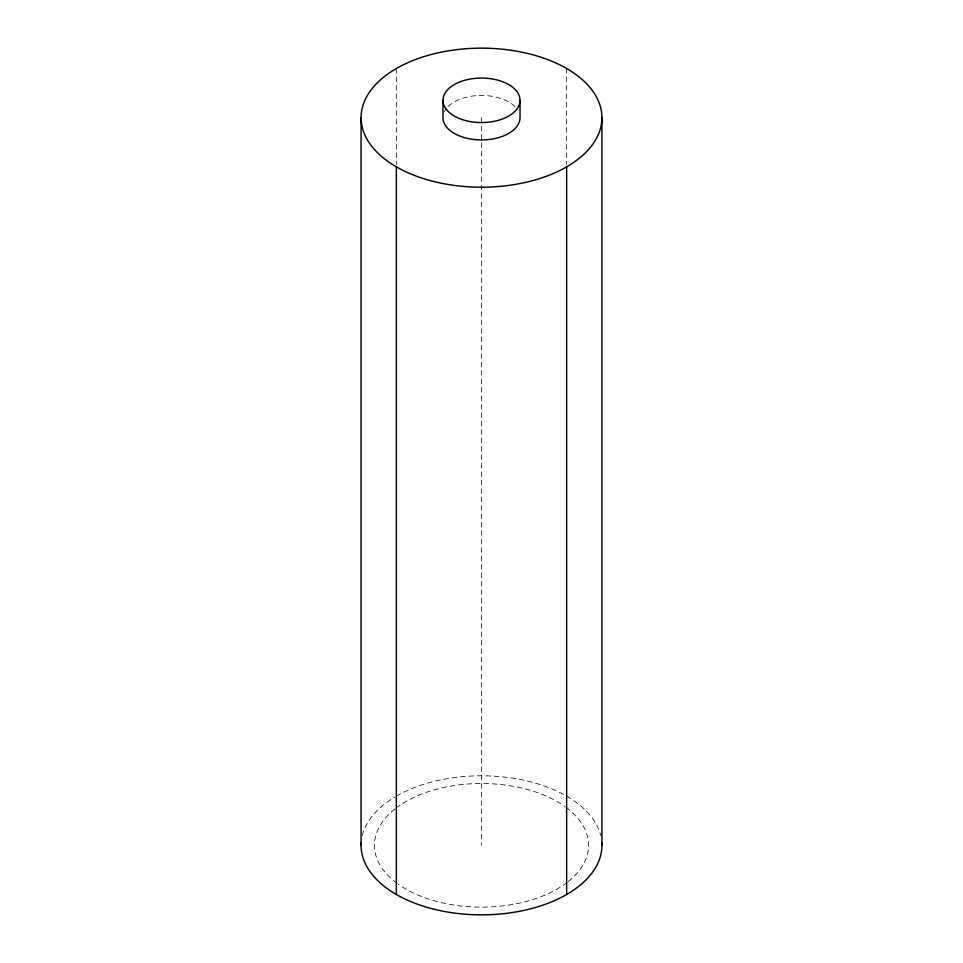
<?xml version="1.0" encoding="UTF-8"?>
<svg xmlns="http://www.w3.org/2000/svg" width="963" height="963" viewBox="0 0 963 963"><rect width="100%" height="100%" fill="white"/><g stroke="black" fill="none" stroke-linecap="round" stroke-linejoin="round"><path stroke-width="0.72" stroke-dasharray="4.82 3.61" d="M566.653 68.517L566.653 164.733M481.5 117.679L481.5 845.321M396.347 68.517L396.347 164.733M362.269 835.547A120.423 69.529 0 0 1 394.974 796.955M396.347 796.16A120.423 69.529 0 0 1 519.635 779.368A120.423 69.529 0 0 1 600.731 835.547M565.871 807.259A107.062 61.813 0 0 1 568.122 881.651M567.014 882.517A107.062 61.813 0 0 1 398.309 884.227M397.129 883.384A107.062 61.813 0 0 1 394.878 808.992M395.986 808.126A107.062 61.813 0 0 1 564.691 806.416M444.292 111.925A38.52 22.245 0 0 1 446.314 108.626M448.144 106.556A38.52 22.245 0 0 1 484.521 95.506A38.52 22.245 0 0 1 517.468 109.71"/><path stroke-width="1.44" d="M601.923 117.679A120.423 69.529 0 0 1 421.288 177.89A120.423 69.529 0 0 1 421.288 57.467A120.423 69.529 0 0 1 601.923 117.679L601.923 845.321M566.653 166.84L566.653 894.483M520.02 100.308A38.52 22.245 0 0 1 462.24 119.568A38.52 22.245 0 0 1 462.24 81.048A38.52 22.245 0 0 1 520.02 100.308L520.02 117.679A38.52 22.245 0 0 1 481.5 139.924A38.52 22.245 0 0 1 442.98 117.679L442.98 100.308M396.347 166.84L396.347 894.483M361.077 117.679L361.077 845.321M601.827 842.541A120.423 69.529 0 0 1 481.5 914.85A120.423 69.529 0 0 1 361.173 842.541"/></g></svg>
